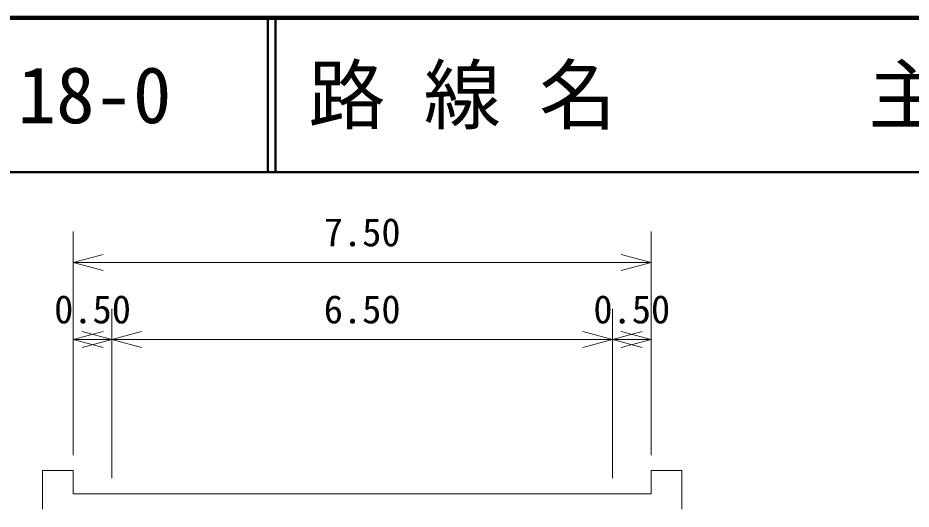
# Model space of a CAD drawing. Units: millimetres on the paper, enlarged 1000 times, with parts at other scales. Extents: x 40000 to 680000, y 20000 to 380000.
# Drawn here: x 161532 to 219512, y 348131 to 380000 of the extents above; entities that cross this region are included whole.
import ezdxf
from ezdxf.enums import TextEntityAlignment as Align

# ---------------------------------------------------------------- set-up
doc = ezdxf.new("R2010")
doc.units = ezdxf.units.MM
doc.header["$LTSCALE"] = 1000
for name, color, linetype, lineweight in [('M-STR-HTXT', 7, 'Continuous', 13), ('M-TTL', 2, 'Continuous', 140), ('M-TTL-LINE', 7, 'Continuous', 50)]:
    doc.layers.add(name, color=color, linetype=linetype, lineweight=lineweight)
doc.layers.add('M-TTL-TXT', color=7, linetype='Continuous')
doc.styles.add('ＭＳ ゴシック', font='')
doc.styles.get('ＭＳ ゴシック').set_extended_font_data('MS Gothic')

msp = doc.modelspace()

# ---------------------------------------------------------------- linework, layer by layer
at = {"layer": 'M-STR-HTXT'}
for p, q in [((165129, 351631), (165129, 366131)), ((202629, 351631), (202629, 366131)), ((167060, 364649), (165129, 364131)), ((165129, 364131), (202629, 364131)), ((165129, 364131), (167060, 363614)), ((202629, 364131), (200697, 364649)), ((200697, 363614), (202629, 364131)), ((167629, 350131), (167629, 361131)), ((200129, 350131), (200129, 361131)), ((167060, 359649), (165129, 359131)), ((167629, 359131), (165697, 359649)), ((169560, 359649), (167629, 359131)), ((200129, 359131), (198197, 359649)), ((202060, 359649), (200129, 359131)), ((202629, 359131), (200697, 359649)), ((165129, 359131), (167629, 359131)), ((165129, 359131), (167060, 358614)), ((165697, 358614), (167629, 359131)), ((167629, 359131), (200129, 359131)), ((167629, 359131), (169560, 358614)), ((198197, 358614), (200129, 359131)), ((200129, 359131), (202629, 359131)), ((200129, 359131), (202060, 358614)), ((200697, 358614), (202629, 359131)), ((163129, 350631), (165129, 350631)), ((163129, 350631), (163129, 348131)), ((165129, 349131), (165129, 350631)), ((202629, 349131), (202629, 350631)), ((202629, 350631), (204629, 350631)), ((204629, 350631), (204629, 348131)), ((165129, 349131), (167629, 349131)), ((167629, 349131), (200129, 349131)), ((200129, 349131), (202629, 349131))]:
    msp.add_line(p, q, dxfattribs=at)
at = {"layer": 'M-TTL'}
msp.add_line((680000, 380000), (40000, 380000), dxfattribs=at)
at = {"layer": 'M-TTL-LINE'}
for p, q in [((177750, 380000), (177750, 370000)), ((178250, 380000), (178250, 370000)), ((40000, 370000), (680000, 370000))]:
    msp.add_line(p, q, dxfattribs=at)

# ---------------------------------------------------------------- texts
at = {"layer": 'M-STR-HTXT', "style": 'ＭＳ ゴシック'}
for s, p in [('7.50', (183879, 364631)), ('0.50', (166379, 359631)), ('6.50', (183879, 359631)), ('0.50', (201379, 359631))]:
    msp.add_text(s, height=1833, dxfattribs=at).set_placement(p, align=Align.BOTTOM_CENTER)
at = {"layer": 'M-TTL-TXT', "style": 'ＭＳ ゴシック'}
for s, p in [('路 線 名', (180380, 375000)), ('主要地方道下関美祢線', (216734, 375000)), ('18-0', (161521, 375000))]:
    msp.add_text(s, height=3666, dxfattribs=at).set_placement(p, align=Align.MIDDLE_LEFT)

doc.saveas('drawing.dxf')
